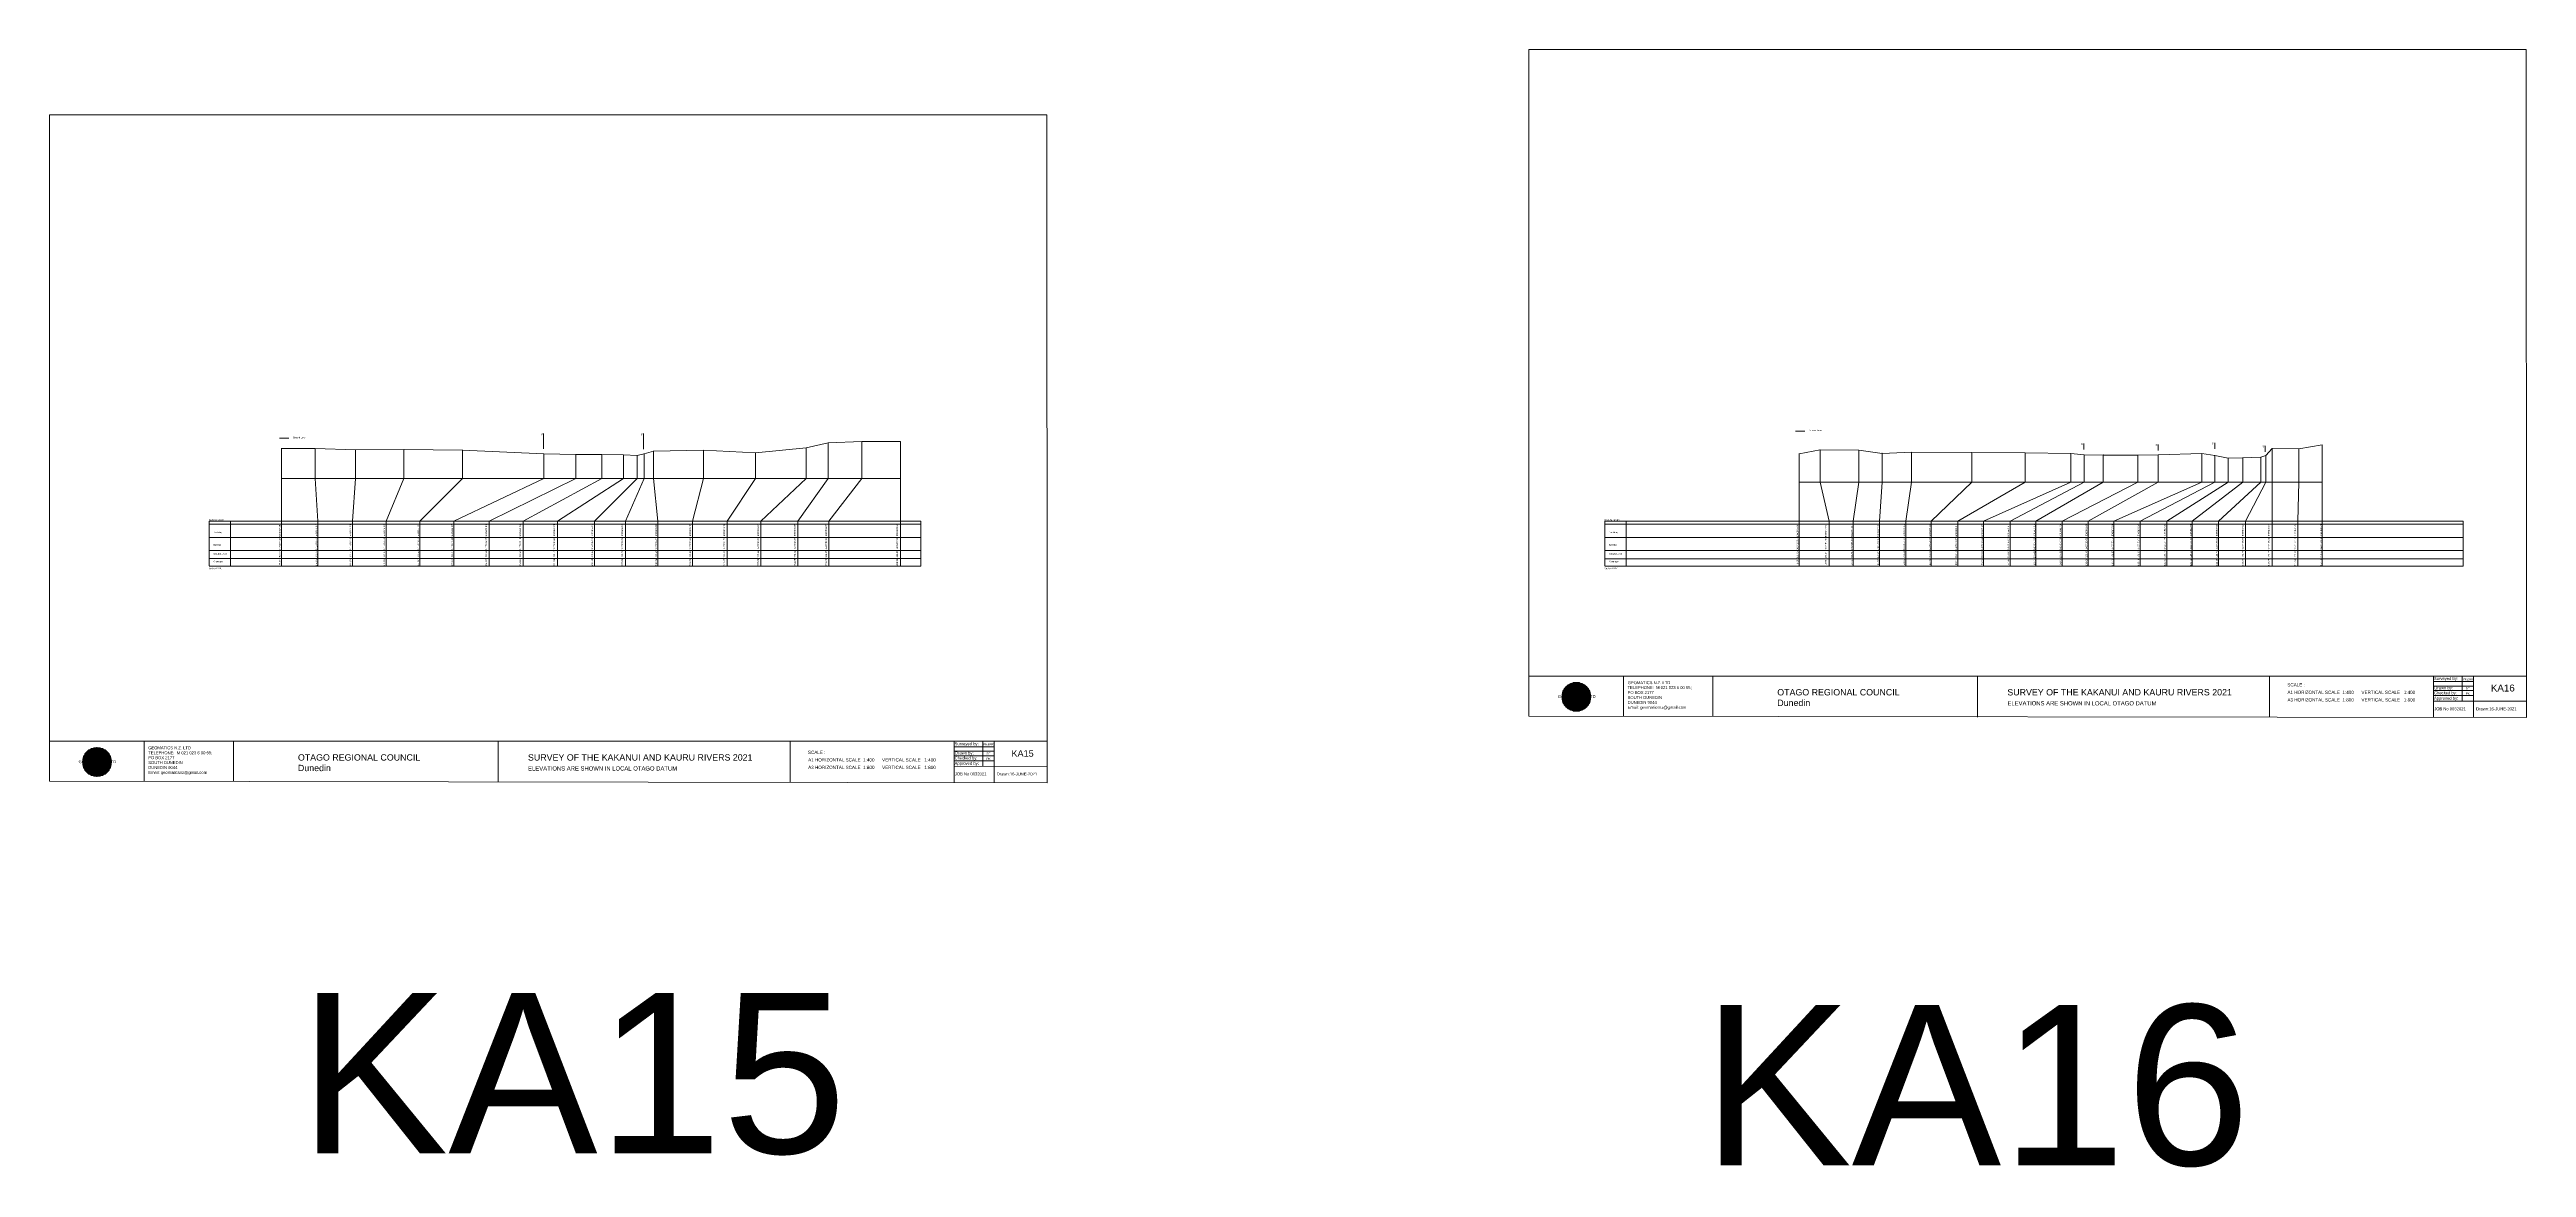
# Model space of a CAD drawing. Header units: millimetres. Extents: x -9362978 to 1075569, y -10691362 to 1425285150.
# Drawn here: x -1852874 to -1089592, y -69066 to 275345 of the extents above; entities that cross this region are included whole.
import ezdxf

# ---------------------------------------------------------------- set-up
doc = ezdxf.new("R2010")
doc.units = ezdxf.units.MM
doc.header["$PDMODE"] = 35
doc.header["$PDSIZE"] = 20
doc.layers.get('0').update_dxf_attribs({"lineweight": 0})
doc.layers.add('geo', color=7, linetype='Continuous', lineweight=0)
doc.styles.get("Standard").update_dxf_attribs({"font": 'arial.ttf'})

# ---------------------------------------------------------------- blocks, each defined once
blk = doc.blocks.new('Geomatics_Circle_SPT')
at = {"layer": 'geo', "color": 2, "linetype": 'Continuous', "lineweight": 0}
for p, q in [((0, 25.2), (-25.2, 0)), ((-24.7, 4.9), (-4.9, 24.7)), ((-24.7, -4.9), (4.9, 24.7)), ((4.9, -24.7), (-24.7, 4.9)), ((-24.7, 0), (0, -24.7)), ((-9.7, 23.3), (-23.3, 9.6)), ((9.7, 23.3), (-23.3, -9.7)), ((-23.3, 9.7), (9.7, -23.3)), ((-21, 14), (-14, 21)), ((-21, -14), (14, 21)), ((14, -21), (-21, 14)), ((0, 0), (-17.8, 17.8)), ((0, 0), (-17.8, -17.8)), ((-14, 21), (21, -14)), ((21, 14), (-14, -21)), ((23.3, -9.7), (-9.7, 23.3)), ((-9.7, -23.3), (23.3, 9.7)), ((-4.9, 24.7), (24.7, -4.9)), ((24.7, 4.9), (-4.9, -24.7)), ((25.2, 0), (0, 25.2)), ((0, 0), (17.8, 17.8)), ((0, 0), (17.8, -17.8)), ((0, -24.8), (25.2, 0)), ((4.9, 24.7), (24.7, 4.9)), ((23.3, 9.7), (9.7, 23.3)), ((14, 21), (21, 14)), ((17.8, 18.1), (17.8, 18.1)), ((-4.9, -24.7), (-24.7, -4.9)), ((-23.3, -9.7), (-9.7, -23.3)), ((-14, -21), (-21, -14)), ((-17.8, -17.8), (-17.8, -17.8)), ((24.7, -4.9), (4.9, -24.7)), ((4.9, -24.7), (4.9, -24.7)), ((9.7, -23.3), (23.3, -9.7)), ((21, -14), (14, -21)), ((18.1, -17.8), (18.1, -17.8))]:
    blk.add_line(p, q, dxfattribs=at)
at = {"layer": 'geo', "color": 1, "linetype": 'Continuous', "lineweight": 0}
for p, q in [((-25.2, 0), (9.7, 23.3)), ((-25.2, 0), (-9.6, 23.3)), ((-25.2, 0), (23.3, 9.7)), ((-25.2, 0), (-23.3, 9.7)), ((-23.3, -9.7), (-25.2, 0)), ((-9.6, -23.3), (-25.2, 0)), ((9.7, -23.3), (-25.2, 0)), ((-4.9, 24.8), (-24.7, -4.9)), ((4.9, 24.7), (-24.7, 4.9)), ((14, 21), (-24.7, -4.9)), ((-14, 21), (-24.7, 4.9)), ((21, 14), (-24.7, 4.9)), ((-21, 14), (-24.7, -4.9)), ((0, 0), (-24.7, 4.9)), ((-24.7, 4.9), (-21, -14)), ((-24.7, 4.9), (-4.9, -24.7)), ((-24.7, 4.9), (14, -21)), ((-24.7, 4.9), (-24.7, 4.9)), ((0, 0), (-24.7, -4.9)), ((-23.3, 9.7), (0, 25.2)), ((-23.3, -9.6), (0, 25.2)), ((-23.3, -9.6), (17.8, 17.8)), ((-23.3, 9.7), (-17.8, 17.9)), ((-23.3, -9.6), (-17.8, 17.9)), ((-23.3, 9.7), (17.8, 17.8)), ((-17.8, -17.8), (-23.3, 9.7)), ((0, -25.2), (-23.3, 9.7)), ((-23.3, 9.7), (17.8, -17.8)), ((-23.3, 9.7), (25.2, 0)), ((-23.3, 9.4), (-23.3, 9.4)), ((-23.3, -9.7), (25.2, 0)), ((4.9, 24.8), (-21, -14)), ((-4.9, 24.7), (-21, 14)), ((14, 21), (-21, 14)), ((-14, 21), (-21, -14)), ((0, 0), (-21, 14)), ((-21, 14), (-14, -21)), ((-21, 14), (4.9, -24.7)), ((-21, 14), (-21, 14)), ((24.7, 4.9), (-21, 14)), ((0, 0), (-21, -14)), ((-17.9, 17.6), (-17.9, 17.6)), ((-17.8, 17.8), (9.7, 23.3)), ((-17.8, 17.8), (-9.6, 23.3)), ((-17.8, -17.8), (9.7, 23.3)), ((-17.8, -17.8), (-9.7, 23.3)), ((-9.7, -23.3), (-17.8, 17.8)), ((-17.8, 17.8), (9.7, -23.3)), ((-17.8, 17.8), (23.3, -9.6)), ((-17.8, 17.8), (23.3, 9.7)), ((-17.8, -17.8), (23.3, 9.7)), ((4.9, 24.7), (-14, 21)), ((-4.9, 24.7), (-14, -20.9)), ((0, 0), (-14, 21)), ((-14, 21), (-4.9, -24.7)), ((-14, 21), (-14, 21)), ((24.7, -4.9), (-14, 21)), ((21, 14), (-14, 21)), ((-14, -21), (24.7, 4.9)), ((0, 0), (-14, -21)), ((-9.8, 23.1), (-9.8, 23.1)), ((-9.7, 23.3), (0, 25.2)), ((-9.7, 23.3), (0, -25.2)), ((-9.7, -23.3), (0, 25.2)), ((-9.6, 23.3), (17.8, -17.8)), ((-9.6, 23.3), (25.2, 0)), ((-9.6, 23.3), (17.8, 17.8)), ((-9.6, -23.3), (17.8, 17.9)), ((25.2, 0), (-9.6, -23.3)), ((0, 0), (-4.9, 24.7)), ((-4.9, 24.7), (-4.9, 24.7)), ((21, -14), (-4.9, 24.7)), ((24.8, 4.9), (-4.9, 24.7)), ((14, 21), (-4.9, 24.7)), ((-4.9, -24.7), (21, 14)), ((0, 0), (-4.9, -24.7)), ((-0.2, 25.1), (-0.2, 25.1)), ((0, 25.2), (9.7, -23.3)), ((0, 25.2), (23.3, -9.7)), ((0, 25.2), (23.3, 9.7)), ((0, 25.2), (9.7, 23.3)), ((0, 0), (4.9, 24.7)), ((0, -25.2), (9.7, 23.3)), ((0, 0), (14, 21)), ((0, 0), (21, 14)), ((23.3, 9.7), (0, -25.2)), ((0, 0), (24.8, 4.9)), ((0, 0), (4.9, -24.7)), ((0, 0), (14, -21)), ((0, 0), (21, -14)), ((0, 0), (24.8, -4.9)), ((21, 14), (4.9, 24.8)), ((14, -21), (4.9, 24.7)), ((24.7, -4.9), (4.9, 24.7)), ((4.9, 24.7), (4.9, 24.7)), ((4.9, -24.7), (14, 21)), ((4.9, -24.7), (24.7, 4.9)), ((9.4, 23.3), (9.4, 23.3)), ((9.7, 23.3), (17.8, -17.8)), ((9.7, 23.3), (25.2, 0)), ((9.7, 23.3), (17.8, 17.9)), ((17.8, 17.8), (9.7, -23.3)), ((25.2, 0), (9.7, -23.3)), ((21, -14), (14, 21)), ((24.7, 4.9), (14, 21)), ((14, 21), (14, 21)), ((14, -21), (21, 14)), ((17.6, 17.9), (17.6, 17.9)), ((17.8, 17.8), (23.3, -9.7)), ((17.8, 17.8), (23.3, 9.7)), ((23.3, 9.7), (17.8, -17.8)), ((24.7, -4.9), (21, 14)), ((21, 14), (21, 14)), ((21, -14), (24.7, 4.9)), ((23.1, 9.8), (23.1, 9.8)), ((23.3, 9.7), (25.2, 0)), ((25.2, 0), (23.3, -9.6)), ((24.7, 4.9), (24.7, 4.9)), ((25.1, 0.2), (25.1, 0.2)), ((-25.2, 0), (23.3, -9.7)), ((-25.1, -0.2), (-25.1, -0.2)), ((-24.7, -4.9), (-24.7, -4.9)), ((-24.7, -4.9), (-14, -21)), ((-24.7, -4.9), (4.9, -24.7)), ((-24.7, -4.9), (21, -14)), ((-17.8, -17.8), (-23.3, -9.7)), ((0, -25.2), (-23.3, -9.6)), ((17.8, -17.8), (-23.3, -9.6)), ((-23.1, -9.8), (-23.1, -9.8)), ((-21, -14), (24.7, -4.9)), ((-21, -14), (-21, -14)), ((-21, -14), (-4.9, -24.7)), ((-21, -14), (14, -21)), ((23.3, -9.7), (-17.8, -17.8)), ((-9.6, -23.3), (-17.8, -17.8)), ((9.7, -23.3), (-17.8, -17.8)), ((-17.6, -17.9), (-17.6, -17.9)), ((-14, -21), (21, -14)), ((-14, -21), (-14, -21)), ((-14, -21), (4.9, -24.7)), ((17.8, -17.8), (-9.7, -23.3)), ((0, -25.2), (-9.7, -23.3)), ((-9.4, -23.3), (-9.4, -23.3)), ((-4.9, -24.7), (24.7, -4.9)), ((-4.9, -24.7), (14, -21)), ((-4.9, -24.7), (-4.9, -24.7)), ((23.3, -9.6), (0, -25.2)), ((9.7, -23.3), (0, -25.2)), ((0.2, -25.1), (0.2, -25.1)), ((4.9, -24.7), (21, -14)), ((4.9, -24.7), (4.9, -24.7)), ((17.8, -17.8), (9.7, -23.3)), ((9.8, -23.1), (9.8, -23.1)), ((14, -21), (24.7, -4.9)), ((14, -21), (14, -21)), ((23.3, -9.6), (17.8, -17.8)), ((17.9, -17.6), (17.9, -17.6)), ((21, -14), (21, -14)), ((23.3, -9.4), (23.3, -9.4)), ((24.7, -4.9), (24.7, -4.9))]:
    blk.add_line(p, q, dxfattribs=at)
at = {"layer": 'geo', "color": 114, "linetype": 'Continuous', "lineweight": 0}
for p, q in [((17.9, 17.8), (-25.2, 0)), ((-24.7, 4.9), (14, 21)), ((-24.7, -4.9), (21, 14)), ((-14, -21), (-24.7, 4.9)), ((9.7, 23.3), (-23.3, 9.7)), ((0, 0), (-23.3, 9.7)), ((-23.3, 9.7), (-9.7, -23.3)), ((0, 0), (-23.3, -9.7)), ((-4.9, -24.7), (-21, 14)), ((-20.9, 14), (4.9, 24.7)), ((24.8, 4.9), (-20.9, -14)), ((0, 25.2), (-17.8, 17.8)), ((-17.8, 17.8), (0, -25.2)), ((-14, 21), (-4.9, 24.7)), ((4.9, -24.7), (-14, 21)), ((0, 0), (-9.7, 23.3)), ((0, 0), (-9.7, -23.3)), ((-4.9, 24.7), (14, -21)), ((17.8, -17.8), (0, 25.2)), ((0, 0), (9.7, 23.3)), ((0, 0), (23.3, 9.7)), ((0, 0), (9.7, -23.3)), ((0, 0), (23.3, -9.7)), ((4.9, 24.7), (21, -14)), ((23.3, -9.7), (9.7, 23.3)), ((14, 21), (24.7, -4.9)), ((25.2, 0), (17.8, 17.8)), ((21, 14), (24.7, 4.9)), ((-25.2, 0), (-17.8, -17.8)), ((-21, -14), (-24.7, -4.9)), ((-17.8, -17.8), (25.2, 0)), ((24.8, -4.9), (-14, -21)), ((-9.6, -23.3), (23.3, -9.7)), ((21, -14), (-4.9, -24.8)), ((0, -25.2), (17.9, -17.8)), ((14, -21), (4.9, -24.8))]:
    blk.add_line(p, q, dxfattribs=at)
at = {"layer": 'geo', "color": 250, "linetype": 'Continuous', "lineweight": 0}
for p, q in [((0, 0), (-25.2, 0)), ((24.7, 4.9), (-24.7, 4.9)), ((-24.7, 4.9), (-24.7, -4.9)), ((-23.3, 9.7), (23.3, 9.7)), ((-23.3, 9.7), (-23.3, 9.7)), ((-23.3, -9.7), (-23.3, 9.7)), ((21, 14), (-21, 14)), ((-21, 14), (-21, -14)), ((-17.8, 17.8), (17.8, 17.8)), ((-17.8, -17.8), (-17.8, 17.8)), ((-14, 21), (-14, 21)), ((14, 21), (-14, 21)), ((-14, 20.9), (-14, -21)), ((-9.7, 23.3), (9.7, 23.3)), ((-9.7, -23.3), (-9.7, 23.3)), ((-4.9, 24.7), (4.9, 24.7)), ((-4.9, 24.7), (-4.9, -24.7)), ((0, 0), (0, 25.2)), ((0, 0), (0, -25.2)), ((0, 0), (25.2, 0)), ((4.9, 24.7), (4.9, -24.7)), ((9.7, -23.3), (9.7, 23.3)), ((14, 21), (14, -21)), ((17.8, -17.8), (17.8, 17.8)), ((21, 14), (21, 14)), ((21, -14), (21, 14)), ((23.3, 9.7), (23.3, -9.7)), ((24.7, 4.9), (24.7, 4.9)), ((24.7, -4.9), (24.7, 4.9)), ((-24.7, -4.9), (24.7, -4.9)), ((23.3, -9.7), (-23.3, -9.7)), ((-21, -14), (21, -14)), ((17.8, -17.8), (-17.8, -17.8)), ((-14, -21), (14, -21)), ((9.7, -23.3), (-9.7, -23.3)), ((-4.9, -24.7), (4.9, -24.7))]:
    blk.add_line(p, q, dxfattribs=at)
blk = doc.blocks.new('GeomaticsNZ TITLE BLOCK')
at = {"color": 7, "linetype": 'Continuous', "lineweight": 0}
for p, q in [((0, 94.9), (0, 1579.2)), ((0, 1579.2), (2363.4, 1579.2)), ((2363.4, 1579.2), (2364, 94.9)), ((2364, 94.9), (0, 94.9)), ((0, 94.9), (0, 0)), ((15.9, 94.9), (2364, 94.9)), ((224.3, 95.2), (224.3, -0.3)), ((2364, 94.9), (382.6, 94.9)), ((435.8, 95.2), (435.8, -0.7)), ((1063.4, 94.9), (1063.4, -2.4)), ((1755.4, 94.9), (1755.4, -2.6)), ((2143.6, 60.4), (2238.6, 60.4)), ((2143.9, 94.9), (2143.7, -3)), ((2143.9, 81.9), (2238.6, 81.7)), ((2143.9, 71), (2238.6, 71)), ((2211.5, 94.9), (2211.5, 36.1)), ((2238.6, 94.8), (2238.6, -3.2)), ((2364, -3.5), (2364, 94.9)), ((0, 0), (2364, -3.5)), ((2143.8, 48.6), (2238.6, 48.6)), ((2143.8, 35.4), (2364, 35.3))]:
    blk.add_line(p, q, dxfattribs=at)
at = {"color": 7, "linetype": 'Continuous', "lineweight": 0, "xscale": 1.36, "yscale": 1.36, "zscale": 1.36}
blk.add_blockref('Geomatics_Circle_SPT', (112.4, 45.7), dxfattribs=at)
at = {"color": 7, "linetype": 'Continuous', "lineweight": 0}
for s, p in [('PK&RR', (2213.2, 84.8)), ('ST', (2220.3, 63.6)), ('PK', (2220.4, 50.6))]:
    blk.add_text(s, height=5, dxfattribs=at).set_placement(p)
at = {"color": 7, "linetype": 'Continuous', "lineweight": 0, "attachment_point": 1}
for s, width, heights, insert, char_height in [('{\\C256;GEOMATICS N.Z. LTD                   \\PTELEPHONE:  M 021 023 6 00 55;\\PPO BOX 2177\\PSOUTH DUNEDIN\\PDUNEDIN 9044\\PEmail: geomaticsnz@gmail.com}', 3535.727, [94.7], (234, 82.7), 7), ('{\\C256;OTAGO REGIONAL COUNCIL\\PDunedin}', 3535.727, [0], (588.6, 64), 15), ('{\\C256;SURVEY OF THE KAKANUI AND KAURU RIVERS 2021}', 3535.727, [0], (1133.8, 64), 15), ('{\\C256;Surveyed by:}', 3535.727, [0], (2144.7, 92.4), 7), ('{\\C256;Checked by:}', 3535.727, [0], (2144.7, 58.6), 7), ('{\\C256;Drawn by:}', 3535.727, [0], (2145.8, 70.4), 7), ('{\\C256;Geomatics N.Z. LTD                   }', 125.079, [15.8], (68.8, 49.9), 7), ('{\\C256;ELEVATIONS ARE SHOWN IN LOCAL OTAGO DATUM}', 3535.727, [0], (1134.1, 35.4), 10), ('{\\C256;Approved by:}', 3535.727, [0], (2144.7, 45.9), 7), ('{\\C256;JOB No 0032021}', 3535.727, [0], (2145.3, 20.8), 7), ('{\\C256;Drawn:16-JUNE-2021}', 3535.727, [0], (2244.7, 20.7), 7)]:
    blk.add_mtext_dynamic_manual_height_columns(s, width=width, gutter_width=159, heights=heights, dxfattribs=dict(at, insert=insert, char_height=char_height))

msp = doc.modelspace()

# ---------------------------------------------------------------- linework, layer by layer
at = {"color": 1, "lineweight": 0}
for p, q in [((-1782048, 155592), (-1779141, 155592)), ((-1314856, 157792), (-1311949, 157792))]:
    msp.add_line(p, q, dxfattribs=at)
at = {"color": 7, "lineweight": 0}
for p, q in [((-1700646, 152326), (-1700646, 157058)), ((-1669850, 152273), (-1669850, 157005)), ((-1225961, 152173), (-1225961, 154021)), ((-1203074, 151862), (-1203074, 153709)), ((-1185651, 152381), (-1185651, 154229)), ((-1170061, 151432), (-1170061, 153280)), ((-1152572, 153526), (-1152572, 116048)), ((-1313754, 150791), (-1313754, 116176)), ((-1307278, 142107), (-1304494, 130000)), ((-1295335, 142107), (-1297050, 130000)), ((-1288181, 142107), (-1288942, 130000)), ((-1279117, 142107), (-1280827, 130000)), ((-1260485, 142107), (-1273066, 130000)), ((-1244053, 142107), (-1264793, 130000)), ((-1230012, 142107), (-1256868, 130000)), ((-1225865, 142107), (-1248709, 130000)), ((-1219994, 142107), (-1240750, 130000)), ((-1209332, 142107), (-1232712, 130000)), ((-1203106, 142107), (-1224635, 130000)), ((-1189637, 142107), (-1216712, 130000)), ((-1185657, 142107), (-1208609, 130000)), ((-1181529, 142107), (-1200448, 130000)), ((-1177033, 142107), (-1192567, 130000)), ((-1171478, 142107), (-1184512, 130000)), ((-1169889, 142107), (-1176209, 130000)), ((-1167916, 142107), (-1167982, 130000)), ((-1159776, 142107), (-1160070, 130000)), ((-1373632, 130000), (-1373632, 129453)), ((-1304494, 116176), (-1304494, 130000)), ((-1297050, 116176), (-1297050, 130000)), ((-1288942, 116176), (-1288942, 130000)), ((-1280827, 116176), (-1280827, 130000)), ((-1273066, 116176), (-1273066, 130000)), ((-1264793, 116176), (-1264793, 130000)), ((-1256868, 116176), (-1256868, 130000)), ((-1248709, 116176), (-1248709, 130000)), ((-1240750, 116176), (-1240750, 130000)), ((-1232712, 116176), (-1232712, 130000)), ((-1224635, 116176), (-1224635, 130000)), ((-1216712, 116176), (-1216712, 130000)), ((-1208609, 116176), (-1208609, 130000)), ((-1200448, 116176), (-1200448, 130000)), ((-1192567, 116176), (-1192567, 130000)), ((-1184512, 116176), (-1184512, 130000)), ((-1176209, 116176), (-1176209, 130000)), ((-1167982, 116176), (-1167982, 130000)), ((-1160070, 116176), (-1160070, 130000))]:
    msp.add_line(p, q, dxfattribs=at)
at = {"lineweight": 0}
for p, q in [((-1612918, 154139), (-1612918, 143160)), ((-1602564, 154569), (-1602564, 143160)), ((-1590628, 154579), (-1590628, 116176)), ((-1781400, 152467), (-1781400, 116176)), ((-1771019, 152457), (-1771019, 143160)), ((-1758564, 152007), (-1758564, 143160)), ((-1743655, 152078), (-1743655, 143160)), ((-1725626, 151958), (-1725626, 143160)), ((-1700543, 150808), (-1700543, 143160)), ((-1690691, 150538), (-1690691, 143160)), ((-1682707, 150548), (-1682707, 143160)), ((-1675984, 150488), (-1675984, 143160)), ((-1671790, 150228), (-1671790, 143160)), ((-1669681, 150758), (-1669681, 143160)), ((-1666802, 151618), (-1666802, 143160)), ((-1651367, 151878), (-1651367, 143160)), ((-1635298, 151118), (-1635298, 143160)), ((-1619719, 152639), (-1619719, 143160)), ((-1307278, 152041), (-1307278, 142107)), ((-1295335, 151872), (-1295335, 142107)), ((-1288181, 150942), (-1288181, 142107)), ((-1279117, 151332), (-1279117, 142107)), ((-1260485, 151223), (-1260485, 142107)), ((-1244053, 151123), (-1244053, 142107)), ((-1230012, 150884), (-1230012, 142107)), ((-1225865, 150504), (-1225865, 142107)), ((-1219994, 150414), (-1219994, 142107)), ((-1209332, 150384), (-1209332, 142107)), ((-1203106, 150475), (-1203106, 142107)), ((-1189637, 150865), (-1189637, 142107)), ((-1185657, 150235), (-1185657, 142107)), ((-1181529, 149485), (-1181529, 142107)), ((-1177033, 149586), (-1177033, 142107)), ((-1171478, 149746), (-1171478, 142107)), ((-1169889, 150276), (-1169889, 142107)), ((-1167916, 152446), (-1167916, 142107)), ((-1159776, 152306), (-1159776, 142107)), ((-1781400, 143160), (-1590628, 143160)), ((-1771019, 143160), (-1770157, 130000)), ((-1758564, 143160), (-1759509, 130000)), ((-1743655, 143160), (-1749118, 130000)), ((-1725626, 143160), (-1738761, 130000)), ((-1700543, 143160), (-1728277, 130000)), ((-1690691, 143160), (-1717440, 130000)), ((-1682707, 143160), (-1706942, 130000)), ((-1675984, 143160), (-1696318, 130000)), ((-1671790, 143160), (-1684940, 130000)), ((-1669681, 143160), (-1675361, 130000)), ((-1666802, 143160), (-1665383, 130000)), ((-1651367, 143160), (-1654760, 130000)), ((-1635298, 143160), (-1644105, 130000)), ((-1619719, 143160), (-1633646, 130000)), ((-1612918, 143160), (-1622277, 130000)), ((-1602564, 143160), (-1612700, 130000)), ((-1313754, 142107), (-1152572, 142107)), ((-1770157, 116176), (-1770157, 130000)), ((-1759509, 116176), (-1759509, 130000)), ((-1749118, 116176), (-1749118, 130000)), ((-1738761, 116176), (-1738761, 130000)), ((-1728277, 116176), (-1728277, 130000)), ((-1717440, 116176), (-1717440, 130000)), ((-1706942, 116176), (-1706942, 130000)), ((-1696318, 116176), (-1696318, 130000)), ((-1684940, 116176), (-1684940, 130000)), ((-1675361, 116176), (-1675361, 130000)), ((-1665383, 116176), (-1665383, 130000)), ((-1654760, 116176), (-1654760, 130000)), ((-1644105, 116176), (-1644105, 130000)), ((-1633646, 116176), (-1633646, 130000)), ((-1622277, 116176), (-1622277, 130000)), ((-1612700, 116176), (-1612700, 130000))]:
    msp.add_line(p, q, dxfattribs=at)
at = {"color": 7, "lineweight": 0, "transparency": 33554687}
for p, q in [((-1803715, 130000), (-1803715, 116303)), ((-1803715, 130000), (-1584358, 130000)), ((-1797080, 130000), (-1797080, 116176)), ((-1584358, 130000), (-1584358, 116176)), ((-1373632, 130000), (-1109051, 130000)), ((-1366996, 130000), (-1366996, 116176)), ((-1109051, 130000), (-1109051, 116176)), ((-1803715, 129154), (-1584358, 129154)), ((-1803715, 125031), (-1584358, 125031)), ((-1373632, 129453), (-1373632, 116303)), ((-1373632, 129154), (-1109051, 129154)), ((-1373632, 125031), (-1109051, 125031)), ((-1803715, 120970), (-1584358, 120970)), ((-1803715, 118514), (-1584358, 118514)), ((-1803715, 116176), (-1584358, 116176)), ((-1373632, 120970), (-1109051, 120970)), ((-1373632, 118420), (-1109051, 118420)), ((-1373632, 116176), (-1109051, 116176))]:
    msp.add_line(p, q, dxfattribs=at)
at = {"color": 1, "lineweight": 0}
for points in [[(-1781400, 152467), (-1771019, 152457), (-1758564, 152007), (-1743655, 152078), (-1725626, 151958), (-1700543, 150808), (-1690691, 150538), (-1682707, 150548), (-1675984, 150488), (-1671790, 150228), (-1669681, 150758), (-1666802, 151618), (-1651367, 151878), (-1635298, 151118), (-1619719, 152639), (-1612918, 154139), (-1602564, 154569), (-1590628, 154579)], [(-1313754, 150791), (-1307278, 152041), (-1295335, 151872), (-1288181, 150942), (-1279117, 151332), (-1260485, 151223), (-1244053, 151123), (-1230012, 150884), (-1225865, 150504), (-1219994, 150414), (-1209332, 150384), (-1203106, 150475), (-1189637, 150865), (-1185657, 150235), (-1181529, 149485), (-1177033, 149586), (-1171478, 149746), (-1169889, 150276), (-1167916, 152446), (-1159776, 152306), (-1152572, 153526)]]:
    msp.add_lwpolyline(points, dxfattribs=at)
at = {"color": 7, "lineweight": 0}
for p in [(-1619719, 152639), (-1612918, 154139), (-1602564, 154569), (-1590628, 154579), (-1781400, 152467), (-1771019, 152457), (-1758564, 152007), (-1743655, 152078), (-1725626, 151958), (-1700543, 150808), (-1690691, 150538), (-1682707, 150548), (-1675984, 150488), (-1671790, 150228), (-1669681, 150758), (-1666802, 151618), (-1651367, 151878), (-1635298, 151118)]:
    msp.add_point(p, dxfattribs=at)
at = {"lineweight": 0}
for p in [(-1152572, 153526), (-1313754, 150791), (-1307278, 152041), (-1295335, 151872), (-1288181, 150942), (-1279117, 151332), (-1260485, 151223), (-1244053, 151123), (-1230012, 150884), (-1225865, 150504), (-1219994, 150414), (-1209332, 150384), (-1203106, 150475), (-1189637, 150865), (-1185657, 150235), (-1181529, 149485), (-1177033, 149586), (-1171478, 149746), (-1169889, 150276), (-1167916, 152446), (-1159776, 152306)]:
    msp.add_point(p, dxfattribs=at)

# ---------------------------------------------------------------- block references
at = {"color": 7, "lineweight": 0, "xscale": 130.037656131007, "yscale": 130.037656131007, "zscale": 130.037656131007}
for p in [(-1396999, 69985), (-1852874, 49910)]:
    msp.add_blockref('GeomaticsNZ TITLE BLOCK', p, dxfattribs=at)

# ---------------------------------------------------------------- texts
at = {"color": 7, "lineweight": 0, "transparency": 33554687}
for s, height, p in [('Ground Level', 473.07, (-1777855, 155592)), ('Ground Level', 473.07, (-1310664, 157792)), ('DATUM 130.00', 473.07, (-1803782, 130136)), ('DATUM 130.00', 473.07, (-1373699, 130136)), ('Easting', 473.1, (-1802340, 122528)), ('Northing', 473.1, (-1802271, 126387)), ('Easting', 473.1, (-1372257, 122528)), ('Northing', 473.1, (-1372188, 126387)), ('Section KA15', 473.07, (-1803782, 115258)), ('Ground Level', 473.07, (-1802323, 119739)), ('Chainage', 473.1, (-1802321, 117414)), ('Section KA16', 473.07, (-1373699, 115258)), ('Ground Level', 473.07, (-1372239, 119739)), ('Chainage', 473.1, (-1372237, 117414))]:
    msp.add_text(s, height=height, dxfattribs=at).set_placement(p)
at = {"lineweight": 0}
for s, p in [('  96.17  152.47  1427072.42  5006058.75', (-1781635, 116075)), (' 106.55  152.46  1427068.67  5006049.07', (-1770402, 115980)), (' 119.00  152.01  1427062.33  5006038.20', (-1759929, 115980)), (' 133.91  152.08  1427056.64  5006024.42', (-1749455, 115980)), (' 151.94  151.96  1427049.87  5006007.71', (-1738981, 115980)), (' 177.02  150.81  1427040.43  5005984.47', (-1728507, 115980)), (' 186.87  150.54  1427036.27  5005975.53', (-1718033, 115980)), (' 194.86  150.55  1427033.15  5005968.18', (-1707559, 115980)), (' 201.58  150.49  1427030.48  5005962.01', (-1697085, 116092)), (' 205.78  150.23  1427029.03  5005958.07', (-1685452, 116092)), (' 207.88  150.76  1427028.06  5005956.19', (-1676137, 116092)), (' 210.76  151.62  1427026.91  5005953.55', (-1665663, 116092)), (' 226.20  151.88  1427020.69  5005939.42', (-1655189, 116092)), (' 242.27  151.12  1427014.79  5005924.47', (-1644715, 116092)), (' 257.85  152.64  1427008.87  5005910.06', (-1634242, 116092)), (' 264.65  154.14  1427006.09  5005903.85', (-1622940, 116092)), (' 275.00  154.57  1427002.09  5005894.30', (-1613294, 116092)), (' 286.94  154.58  1426997.36  5005883.34', (-1591420, 116133))]:
    msp.add_text(s, height=500, rotation=90, dxfattribs=at).set_placement(p)
at = {"color": 7, "lineweight": 0}
for s, p in [('  -9.99  150.79  1427152.17  5006049.64', (-1313991, 116154)), ('  -3.52  152.04  1427154.90  5006042.37', (-1305222, 116154)), ('   8.43  151.87  1427155.80  5006031.84', (-1297191, 116147)), ('  15.58  150.94  1427156.62  5006024.59', (-1289160, 116100)), ('  24.65  151.33  1427157.77  5006015.55', (-1281129, 116155)), ('  43.28  151.22  1427160.93  5005997.18', (-1273098, 116167)), ('  59.71  151.12  1427163.32  5005980.91', (-1265067, 116147)), ('  73.75  150.88  1427165.69  5005967.07', (-1257036, 116143)), ('  77.90  150.50  1427166.04  5005962.92', (-1249006, 116143)), ('  83.77  150.41  1427168.22  5005957.35', (-1240975, 116147)), ('  94.43  150.38  1427169.26  5005946.70', (-1232944, 116147)), (' 100.66  150.48  1427169.78  5005940.47', (-1224913, 116100)), (' 114.12  150.87  1427172.14  5005927.21', (-1216883, 116100)), (' 118.11  150.24  1427173.23  5005923.36', (-1208852, 116100)), (' 122.23  149.49  1427174.09  5005919.32', (-1200821, 116100)), (' 126.73  149.59  1427174.97  5005914.91', (-1192790, 116100)), (' 132.28  149.75  1427175.60  5005909.38', (-1184759, 116100)), (' 133.87  150.28  1427175.79  5005907.80', (-1176728, 116100)), (' 135.85  152.45  1427175.98  5005905.83', (-1168697, 116100)), (' 143.99  152.31  1427177.20  5005897.78', (-1160666, 116100)), (' 151.19  153.53  1427178.59  5005890.71', (-1152636, 116100))]:
    msp.add_text(s, height=500, rotation=90, dxfattribs=at).set_placement(p)
for s, height, p in [('A1 HORIZONTAL SCALE  1:400      VERTICAL SCALE   1:400 ', 1005.54, (-1163237, 76813)), ('SCALE :  ', 1005.5, (-1163283, 79137)), ('KA16', 2154.7, (-1100568, 77564)), ('A3 HORIZONTAL SCALE  1:800      VERTICAL SCALE   1:800', 1005.54, (-1163237, 74489)), ('A1 HORIZONTAL SCALE  1:400      VERTICAL SCALE   1:400 ', 1005.54, (-1619111, 56003)), ('A3 HORIZONTAL SCALE  1:800      VERTICAL SCALE   1:800', 1005.54, (-1619111, 53679)), ('SCALE :  ', 1005.5, (-1619158, 58327)), ('KA15', 2000, (-1556442, 57489)), ('KA15', 49394.5, (-1776019, -64718)), ('KA16 ', 49394.5, (-1343513, -68365))]:
    msp.add_text(s, height=height, dxfattribs=at).set_placement(p)
at = {"color": 7, "lineweight": 0, "char_height": 500, "attachment_point": 1, "rotation": 90}
for insert in [(-1701434, 156516), (-1670638, 156463), (-1226749, 153479), (-1203862, 153167), (-1186439, 153687), (-1170849, 152738)]:
    msp.add_mtext_dynamic_manual_height_columns('W', width=4277.93, gutter_width=12.5, heights=[0], dxfattribs=dict(at, insert=insert))

doc.saveas('drawing.dxf')
